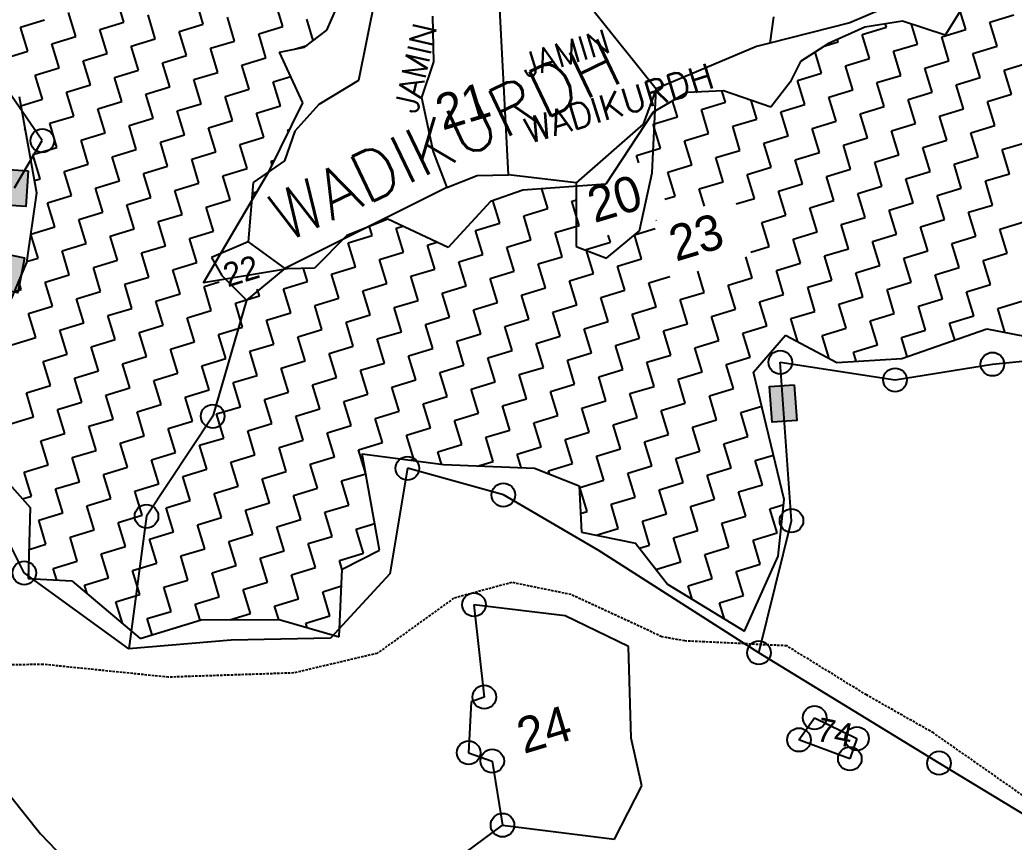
# Model space of a CAD drawing. Header units: metres. Extents: x 321628 to 324492, y 1843491 to 1846201.
# Drawn here: x 322134 to 322760, y 1844540 to 1845057 of the extents above; entities that cross this region are included whole.
import ezdxf

# ---------------------------------------------------------------- set-up
doc = ezdxf.new("R2010")
doc.units = ezdxf.units.M
doc.header["$LTSCALE"] = 0.3
doc.linetypes.add('DASHED', pattern=[0.75, 0.5, -0.25])
for name, color, linetype in [('LINE_FOOTPATH', 1, 'DASHED'), ('POLY_HATCH', 12, 'Continuous'), ('POLY_PARCEL', 6, 'Continuous'), ('TEXT_MAPOUT', 7, 'Continuous'), ('TEXT_PARCEL', 7, 'Continuous'), ('V_BOUND_LINE', 7, 'Continuous')]:
    doc.layers.add(name, color=color, linetype=linetype)
doc.styles.get("Standard").update_dxf_attribs({"font": 'simplex.shx'})
doc.styles.add('TEXT_MAP', font='', dxfattribs={"height": 2.5})
doc.styles.get('TEXT_MAP').set_extended_font_data('Kruti Dev 050')

msp = doc.modelspace()

# ---------------------------------------------------------------- hatches: boundary and pattern name
for points in [[(322122.12, 1844940.62), (322137.67, 1844939.59), (322139.15, 1844962.06), (322123.6, 1844963.09)], [(322117.32, 1844888.29), (322132.62, 1844885.35), (322136.89, 1844907.46), (322121.59, 1844910.41)], [(322607.61, 1844803.89), (322623.15, 1844804.99), (322621.57, 1844827.45), (322606.03, 1844826.36)]]:
    msp.add_hatch(color=256).paths.add_polyline_path(points)

# ---------------------------------------------------------------- linework, layer by layer
for points in [[(322139.15, 1844962.06), (322137.67, 1844939.59), (322122.12, 1844940.62), (322123.6, 1844963.09)], [(322136.89, 1844907.46), (322132.62, 1844885.35), (322117.32, 1844888.29), (322121.59, 1844910.41)], [(322621.57, 1844827.45), (322623.15, 1844804.99), (322607.61, 1844803.89), (322606.03, 1844826.36)]]:
    msp.add_lwpolyline(points, close=True)
for centre in [(322148.07, 1844981.13), (322612.76, 1844841.6), (322746.34, 1844840.4), (322685.04, 1844830.51), (322255.39, 1844807.65), (322377.96, 1844774.87), (322438.37, 1844758.08), (322213.65, 1844744.66), (322619.8, 1844741.88), (322136.69, 1844709), (322419.84, 1844689.02), (322599.29, 1844658.78), (322426.37, 1844630.91), (322634.33, 1844617.88), (322624.52, 1844603.93), (322661.05, 1844604.76), (322416.51, 1844595.86), (322431.36, 1844590.61), (322656.56, 1844592.04), (322712.7, 1844589.3), (322437.81, 1844550.26)]:
    msp.add_circle(centre, 7.42)
at = {"layer": 'LINE_FOOTPATH', "ltscale": 10}
for p, q in [((322443.73, 1844703), (322407.08, 1844693.08)), ((322480.98, 1844695.36), (322443.73, 1844703)), ((322538.13, 1844668.89), (322480.98, 1844695.36)), ((322407.08, 1844693.08), (322358.97, 1844658.4)), ((322552.57, 1844666.17), (322538.13, 1844668.89)), ((322616.83, 1844663.15), (322552.57, 1844666.17)), ((322358.97, 1844658.4), (322306.48, 1844646.05)), ((322667.04, 1844632.22), (322616.83, 1844663.15)), ((322148.55, 1844651.45), (322106.77, 1844650.63)), ((322227.37, 1844643.38), (322148.55, 1844651.45)), ((322306.48, 1844646.05), (322227.37, 1844643.38)), ((322709.21, 1844608.31), (322667.04, 1844632.22)), ((322767.05, 1844567.86), (322709.21, 1844608.31))]:
    msp.add_line(p, q, dxfattribs=at)
at = {"layer": 'POLY_HATCH', "linetype": 'Continuous'}
for p, q in [((322199.48, 1845055.76), (322194.89, 1845070.89)), ((322249.45, 1845054.38), (322244.87, 1845069.51)), ((322299.43, 1845053), (322294.85, 1845068.13)), ((322169.21, 1845046.59), (322164.63, 1845061.73)), ((322219.19, 1845045.21), (322214.61, 1845060.34)), ((322269.17, 1845043.83), (322264.58, 1845058.96)), ((322729.5, 1845051.11), (322726.03, 1845062.59)), ((322744.63, 1845055.7), (322759.77, 1845060.28)), ((322134.37, 1845052.56), (322149.5, 1845057.14)), ((322138.95, 1845037.43), (322134.37, 1845052.56)), ((322184.35, 1845051.18), (322199.48, 1845055.76)), ((322234.32, 1845049.8), (322249.45, 1845054.38)), ((322284.3, 1845048.41), (322299.43, 1845053)), ((322318.63, 1845044.15), (322314.56, 1845057.58)), ((322664.4, 1845047.91), (322679.53, 1845052.49)), ((322679.53, 1845052.49), (322678.89, 1845054.6)), ((322699.24, 1845041.95), (322695.47, 1845054.4)), ((322749.22, 1845040.57), (322744.63, 1845055.7)), ((322154.08, 1845042.01), (322169.21, 1845046.59)), ((322188.93, 1845036.05), (322184.35, 1845051.18)), ((322238.9, 1845034.67), (322234.32, 1845049.8)), ((322288.88, 1845033.28), (322284.3, 1845048.41)), ((322668.98, 1845032.78), (322664.4, 1845047.91)), ((322714.37, 1845046.53), (322729.5, 1845051.11)), ((322718.96, 1845031.4), (322714.37, 1845046.53)), ((322158.67, 1845026.88), (322154.08, 1845042.01)), ((322204.06, 1845040.63), (322219.19, 1845045.21)), ((322208.64, 1845025.5), (322204.06, 1845040.63)), ((322254.04, 1845039.25), (322269.17, 1845043.83)), ((322258.62, 1845024.12), (322254.04, 1845039.25)), ((322306.96, 1845038.76), (322314.65, 1845041.09)), ((322641.04, 1845040.84), (322649.26, 1845043.33)), ((322649.26, 1845043.33), (322648.83, 1845044.77)), ((322684.11, 1845037.36), (322699.24, 1845041.95)), ((322734.09, 1845035.98), (322749.22, 1845040.57)), ((322127.43, 1845033.94), (322138.95, 1845037.43)), ((322173.8, 1845031.46), (322188.93, 1845036.05)), ((322223.77, 1845030.08), (322238.9, 1845034.67)), ((322273.75, 1845028.7), (322288.88, 1845033.28)), ((322638.72, 1845023.61), (322634.72, 1845036.82)), ((322688.69, 1845022.23), (322684.11, 1845037.36)), ((322738.67, 1845020.85), (322734.09, 1845035.98)), ((322143.54, 1845022.3), (322158.67, 1845026.88)), ((322178.38, 1845016.33), (322173.8, 1845031.46)), ((322228.36, 1845014.95), (322223.77, 1845030.08)), ((322278.33, 1845013.57), (322273.75, 1845028.7)), ((322653.85, 1845028.2), (322668.98, 1845032.78)), ((322658.43, 1845013.07), (322653.85, 1845028.2)), ((322703.82, 1845026.82), (322718.96, 1845031.4)), ((322708.41, 1845011.68), (322703.82, 1845026.82)), ((322753.8, 1845025.43), (322768.93, 1845030.02)), ((322148.12, 1845007.17), (322143.54, 1845022.3)), ((322193.51, 1845020.92), (322208.64, 1845025.5)), ((322198.09, 1845005.78), (322193.51, 1845020.92)), ((322243.49, 1845019.53), (322258.62, 1845024.12)), ((322293.46, 1845018.15), (322304.51, 1845021.5)), ((322623.59, 1845019.03), (322638.72, 1845023.61)), ((322673.56, 1845017.65), (322688.69, 1845022.23)), ((322723.54, 1845016.27), (322738.67, 1845020.85)), ((322758.38, 1845010.3), (322753.8, 1845025.43)), ((322163.25, 1845011.75), (322178.38, 1845016.33)), ((322213.23, 1845010.37), (322228.36, 1845014.95)), ((322248.07, 1845004.4), (322243.49, 1845019.53)), ((322298.05, 1845003.02), (322293.46, 1845018.15)), ((322628.17, 1845003.9), (322623.59, 1845019.03)), ((322678.15, 1845002.52), (322673.56, 1845017.65)), ((322728.12, 1845001.14), (322723.54, 1845016.27)), ((322167.83, 1844996.62), (322163.25, 1845011.75)), ((322217.81, 1844995.24), (322213.23, 1845010.37)), ((322263.2, 1845008.99), (322278.33, 1845013.57)), ((322267.79, 1844993.86), (322263.2, 1845008.99)), ((322578.19, 1845005.28), (322576.02, 1845012.44)), ((322643.3, 1845008.48), (322658.43, 1845013.07)), ((322647.88, 1844993.35), (322643.3, 1845008.48)), ((322693.28, 1845007.1), (322708.41, 1845011.68)), ((322743.25, 1845005.72), (322758.38, 1845010.3)), ((322134.57, 1845003.06), (322148.12, 1845007.17)), ((322182.96, 1845001.2), (322198.09, 1845005.78)), ((322232.94, 1844999.82), (322248.07, 1845004.4)), ((322282.92, 1844998.44), (322298.05, 1845003.02)), ((322547.93, 1844996.11), (322544.89, 1845006.16)), ((322563.06, 1845000.7), (322578.19, 1845005.28)), ((322597.91, 1844994.73), (322594.35, 1845006.49)), ((322613.04, 1844999.32), (322628.17, 1845003.9)), ((322663.01, 1844997.93), (322678.15, 1845002.52)), ((322697.86, 1844991.97), (322693.28, 1845007.1)), ((322747.84, 1844990.59), (322743.25, 1845005.72)), ((322152.7, 1844992.03), (322167.83, 1844996.62)), ((322187.55, 1844986.07), (322182.96, 1845001.2)), ((322237.52, 1844984.69), (322232.94, 1844999.82)), ((322287.5, 1844983.31), (322282.92, 1844998.44)), ((322532.8, 1844991.53), (322547.93, 1844996.11)), ((322567.64, 1844985.57), (322563.06, 1845000.7)), ((322617.62, 1844984.19), (322613.04, 1844999.32)), ((322667.6, 1844982.8), (322663.01, 1844997.93)), ((322712.99, 1844996.55), (322728.12, 1845001.14)), ((322717.57, 1844981.42), (322712.99, 1844996.55)), ((322157.28, 1844976.9), (322152.7, 1844992.03)), ((322202.68, 1844990.65), (322217.81, 1844995.24)), ((322207.26, 1844975.52), (322202.68, 1844990.65)), ((322252.65, 1844989.27), (322267.79, 1844993.86)), ((322257.24, 1844974.14), (322252.65, 1844989.27)), ((322537.38, 1844976.4), (322532.8, 1844991.53)), ((322582.78, 1844990.15), (322597.91, 1844994.73)), ((322587.36, 1844975.02), (322582.78, 1844990.15)), ((322632.75, 1844988.77), (322647.88, 1844993.35)), ((322682.73, 1844987.39), (322697.86, 1844991.97)), ((322732.71, 1844986.01), (322747.84, 1844990.59)), ((322137.57, 1844987.45), (322137.14, 1844988.87)), ((322137.41, 1844987.4), (322137.57, 1844987.45)), ((322172.42, 1844981.49), (322187.55, 1844986.07)), ((322222.39, 1844980.11), (322237.52, 1844984.69)), ((322272.37, 1844978.72), (322287.5, 1844983.31)), ((322302.63, 1844987.89), (322303.75, 1844988.23)), ((322303, 1844986.69), (322302.63, 1844987.89)), ((322552.51, 1844980.98), (322567.64, 1844985.57)), ((322602.49, 1844979.6), (322617.62, 1844984.19)), ((322637.34, 1844973.64), (322632.75, 1844988.77)), ((322652.47, 1844978.22), (322667.6, 1844982.8)), ((322687.31, 1844972.26), (322682.73, 1844987.39)), ((322737.29, 1844970.87), (322732.71, 1844986.01)), ((322142.15, 1844972.32), (322157.28, 1844976.9)), ((322177, 1844966.36), (322172.42, 1844981.49)), ((322226.98, 1844964.97), (322222.39, 1844980.11)), ((322276.95, 1844963.59), (322272.37, 1844978.72)), ((322557.1, 1844965.85), (322552.51, 1844980.98)), ((322607.07, 1844964.47), (322602.49, 1844979.6)), ((322657.05, 1844963.09), (322652.47, 1844978.22)), ((322702.44, 1844976.84), (322717.57, 1844981.42)), ((322707.03, 1844961.71), (322702.44, 1844976.84)), ((322752.42, 1844975.46), (322767.55, 1844980.04)), ((322146.74, 1844957.19), (322142.15, 1844972.32)), ((322192.13, 1844970.94), (322207.26, 1844975.52)), ((322196.71, 1844955.81), (322192.13, 1844970.94)), ((322242.11, 1844969.56), (322257.24, 1844974.14)), ((322522.25, 1844971.82), (322537.38, 1844976.4)), ((322523.65, 1844967.19), (322522.25, 1844971.82)), ((322572.23, 1844970.44), (322587.36, 1844975.02)), ((322576.81, 1844955.3), (322572.23, 1844970.44)), ((322622.2, 1844969.05), (322637.34, 1844973.64)), ((322672.18, 1844967.67), (322687.31, 1844972.26)), ((322722.16, 1844966.29), (322737.29, 1844970.87)), ((322757, 1844960.33), (322752.42, 1844975.46)), ((322161.87, 1844961.77), (322177, 1844966.36)), ((322211.84, 1844960.39), (322226.98, 1844964.97)), ((322246.69, 1844954.43), (322242.11, 1844969.56)), ((322292.08, 1844968.18), (322294.2, 1844968.82)), ((322292.77, 1844965.91), (322292.08, 1844968.18)), ((322541.97, 1844961.27), (322557.1, 1844965.85)), ((322591.94, 1844959.89), (322607.07, 1844964.47)), ((322626.79, 1844953.92), (322622.2, 1844969.05)), ((322676.76, 1844952.54), (322672.18, 1844967.67)), ((322726.74, 1844951.16), (322722.16, 1844966.29)), ((322166.45, 1844946.64), (322161.87, 1844961.77)), ((322216.43, 1844945.26), (322211.84, 1844960.39)), ((322261.82, 1844959.01), (322276.95, 1844963.59)), ((322266.4, 1844943.88), (322261.82, 1844959.01)), ((322546.55, 1844946.14), (322541.97, 1844961.27)), ((322596.53, 1844944.76), (322591.94, 1844959.89)), ((322641.92, 1844958.51), (322657.05, 1844963.09)), ((322646.5, 1844943.38), (322641.92, 1844958.51)), ((322691.89, 1844957.12), (322707.03, 1844961.71)), ((322741.87, 1844955.74), (322757, 1844960.33)), ((322143.08, 1844956.08), (322146.74, 1844957.19)), ((322181.58, 1844951.22), (322196.71, 1844955.81)), ((322231.56, 1844949.84), (322246.69, 1844954.43)), ((322561.68, 1844950.72), (322576.81, 1844955.3)), ((322611.66, 1844949.34), (322626.79, 1844953.92)), ((322661.63, 1844947.96), (322676.76, 1844952.54)), ((322696.48, 1844941.99), (322691.89, 1844957.12)), ((322746.45, 1844940.61), (322741.87, 1844955.74)), ((322151.32, 1844942.06), (322166.45, 1844946.64)), ((322186.17, 1844936.09), (322181.58, 1844951.22)), ((322201.3, 1844940.68), (322216.43, 1844945.26)), ((322236.14, 1844934.71), (322231.56, 1844949.84)), ((322281.54, 1844948.46), (322283.14, 1844948.95)), ((322281.98, 1844946.98), (322281.54, 1844948.46)), ((322466.31, 1844938.35), (322462.52, 1844950.86)), ((322540.13, 1844944.19), (322546.55, 1844946.14)), ((322564.96, 1844939.88), (322561.68, 1844950.72)), ((322616.24, 1844934.21), (322611.66, 1844949.34)), ((322666.22, 1844932.83), (322661.63, 1844947.96)), ((322711.61, 1844946.58), (322726.74, 1844951.16)), ((322716.19, 1844931.45), (322711.61, 1844946.58)), ((322155.9, 1844926.93), (322151.32, 1844942.06)), ((322205.88, 1844925.55), (322201.3, 1844940.68)), ((322251.27, 1844939.3), (322266.4, 1844943.88)), ((322255.86, 1844924.16), (322251.27, 1844939.3)), ((322436.05, 1844929.19), (322431.76, 1844943.36)), ((322481.44, 1844942.94), (322484.6, 1844943.89)), ((322486.02, 1844927.81), (322481.44, 1844942.94)), ((322584.99, 1844941.26), (322596.53, 1844944.76)), ((322631.37, 1844938.79), (322646.5, 1844943.38)), ((322681.35, 1844937.41), (322696.48, 1844941.99)), ((322731.32, 1844936.03), (322746.45, 1844940.61)), ((322171.03, 1844931.51), (322186.17, 1844936.09)), ((322221.01, 1844930.13), (322236.14, 1844934.71)), ((322451.18, 1844933.77), (322466.31, 1844938.35)), ((322455.76, 1844918.64), (322451.18, 1844933.77)), ((322601.11, 1844929.63), (322616.24, 1844934.21)), ((322635.95, 1844923.66), (322631.37, 1844938.79)), ((322651.08, 1844928.24), (322666.22, 1844932.83)), ((322685.93, 1844922.28), (322681.35, 1844937.41)), ((322735.91, 1844920.9), (322731.32, 1844936.03)), ((322140.77, 1844922.34), (322155.9, 1844926.93)), ((322175.62, 1844916.38), (322171.03, 1844931.51)), ((322225.59, 1844915), (322221.01, 1844930.13)), ((322270.99, 1844928.75), (322271.31, 1844928.85)), ((322271.08, 1844928.45), (322270.99, 1844928.75)), ((322355.81, 1844921.4), (322354.07, 1844927.15)), ((322370.94, 1844925.98), (322375.19, 1844927.27)), ((322420.92, 1844924.6), (322436.05, 1844929.19)), ((322470.89, 1844923.22), (322486.02, 1844927.81)), ((322534.7, 1844930.71), (322534.68, 1844930.79)), ((322605.69, 1844914.49), (322601.11, 1844929.63)), ((322655.67, 1844913.11), (322651.08, 1844928.24)), ((322701.06, 1844926.86), (322716.19, 1844931.45)), ((322705.64, 1844911.73), (322701.06, 1844926.86)), ((322751.04, 1844925.48), (322766.17, 1844930.06)), ((322145.36, 1844907.21), (322140.77, 1844922.34)), ((322190.75, 1844920.96), (322205.88, 1844925.55)), ((322195.33, 1844905.83), (322190.75, 1844920.96)), ((322240.73, 1844919.58), (322255.86, 1844924.16)), ((322340.68, 1844916.82), (322355.81, 1844921.4)), ((322375.52, 1844910.85), (322370.94, 1844925.98)), ((322425.5, 1844909.47), (322420.92, 1844924.6)), ((322475.48, 1844908.09), (322470.89, 1844923.22)), ((322505.74, 1844917.26), (322504.42, 1844921.62)), ((322520.87, 1844921.84), (322534.04, 1844925.83)), ((322525.45, 1844906.71), (322520.87, 1844921.84)), ((322620.82, 1844919.08), (322635.95, 1844923.66)), ((322670.8, 1844917.7), (322685.93, 1844922.28)), ((322720.78, 1844916.31), (322735.91, 1844920.9)), ((322755.62, 1844910.35), (322751.04, 1844925.48)), ((322160.49, 1844911.8), (322175.62, 1844916.38)), ((322210.46, 1844910.41), (322225.59, 1844915)), ((322245.31, 1844904.45), (322240.73, 1844919.58)), ((322345.26, 1844901.69), (322340.68, 1844916.82)), ((322390.65, 1844915.44), (322396.57, 1844917.23)), ((322395.24, 1844900.31), (322390.65, 1844915.44)), ((322440.63, 1844914.06), (322455.76, 1844918.64)), ((322445.21, 1844898.92), (322440.63, 1844914.06)), ((322490.61, 1844912.67), (322505.74, 1844917.26)), ((322594.15, 1844911), (322605.69, 1844914.49)), ((322625.41, 1844903.95), (322620.82, 1844919.08)), ((322675.38, 1844902.57), (322670.8, 1844917.7)), ((322725.36, 1844901.18), (322720.78, 1844916.31)), ((322165.07, 1844896.67), (322160.49, 1844911.8)), ((322215.05, 1844895.28), (322210.46, 1844910.41)), ((322360.39, 1844906.27), (322375.52, 1844910.85)), ((322410.37, 1844904.89), (322425.5, 1844909.47)), ((322460.35, 1844903.51), (322475.48, 1844908.09)), ((322495.19, 1844897.54), (322490.61, 1844912.67)), ((322595.14, 1844894.78), (322591.12, 1844908.06)), ((322640.54, 1844908.53), (322655.67, 1844913.11)), ((322645.12, 1844893.4), (322640.54, 1844908.53)), ((322690.51, 1844907.15), (322705.64, 1844911.73)), ((322740.49, 1844905.77), (322755.62, 1844910.35)), ((322138.12, 1844905.02), (322145.36, 1844907.21)), ((322180.2, 1844901.25), (322195.33, 1844905.83)), ((322230.18, 1844899.87), (322245.31, 1844904.45)), ((322330.13, 1844897.1), (322345.26, 1844901.69)), ((322364.98, 1844891.14), (322360.39, 1844906.27)), ((322414.95, 1844889.76), (322410.37, 1844904.89)), ((322464.93, 1844888.38), (322460.35, 1844903.51)), ((322510.32, 1844902.13), (322525.45, 1844906.71)), ((322514.91, 1844887), (322510.32, 1844902.13)), ((322610.27, 1844899.36), (322625.41, 1844903.95)), ((322660.25, 1844897.98), (322675.38, 1844902.57)), ((322695.1, 1844892.02), (322690.51, 1844907.15)), ((322745.07, 1844890.64), (322740.49, 1844905.77)), ((322149.94, 1844892.08), (322165.07, 1844896.67)), ((322184.78, 1844886.12), (322180.2, 1844901.25)), ((322199.92, 1844890.7), (322215.05, 1844895.28)), ((322234.76, 1844884.74), (322230.18, 1844899.87)), ((322315, 1844892.52), (322312.53, 1844900.67)), ((322334.71, 1844881.97), (322330.13, 1844897.1)), ((322380.11, 1844895.72), (322395.24, 1844900.31)), ((322384.69, 1844880.59), (322380.11, 1844895.72)), ((322430.08, 1844894.34), (322445.21, 1844898.92)), ((322480.06, 1844892.96), (322495.19, 1844897.54)), ((322530.04, 1844891.58), (322543.21, 1844895.57)), ((322564.88, 1844885.61), (322560.86, 1844898.89)), ((322614.86, 1844884.23), (322610.27, 1844899.36)), ((322664.83, 1844882.85), (322660.25, 1844897.98)), ((322710.23, 1844896.6), (322725.36, 1844901.18)), ((322714.81, 1844881.47), (322710.23, 1844896.6)), ((322134.81, 1844887.5), (322133.15, 1844892.96)), ((322154.52, 1844876.95), (322149.94, 1844892.08)), ((322204.5, 1844875.57), (322199.92, 1844890.7)), ((322249.89, 1844889.32), (322259.32, 1844892.17)), ((322254.47, 1844874.19), (322249.89, 1844889.32)), ((322299.87, 1844887.94), (322315, 1844892.52)), ((322349.84, 1844886.56), (322364.98, 1844891.14)), ((322399.82, 1844885.17), (322414.95, 1844889.76)), ((322434.67, 1844879.21), (322430.08, 1844894.34)), ((322484.64, 1844877.83), (322480.06, 1844892.96)), ((322534.62, 1844876.45), (322530.04, 1844891.58)), ((322580.01, 1844890.2), (322595.14, 1844894.78)), ((322584.6, 1844875.07), (322580.01, 1844890.2)), ((322629.99, 1844888.82), (322645.12, 1844893.4)), ((322679.97, 1844887.43), (322695.1, 1844892.02)), ((322729.94, 1844886.05), (322745.07, 1844890.64)), ((322130.25, 1844886.12), (322134.81, 1844887.5)), ((322169.65, 1844881.53), (322184.78, 1844886.12)), ((322219.63, 1844880.15), (322234.76, 1844884.74)), ((322269.61, 1844878.77), (322284.74, 1844883.35)), ((322284.74, 1844883.35), (322283.44, 1844887.64)), ((322304.45, 1844872.81), (322299.87, 1844887.94)), ((322354.43, 1844871.43), (322349.84, 1844886.56)), ((322404.4, 1844870.04), (322399.82, 1844885.17)), ((322449.8, 1844883.79), (322464.93, 1844888.38)), ((322454.38, 1844868.66), (322449.8, 1844883.79)), ((322499.77, 1844882.41), (322514.91, 1844887)), ((322549.75, 1844881.03), (322564.88, 1844885.61)), ((322599.73, 1844879.65), (322614.86, 1844884.23)), ((322634.57, 1844873.68), (322629.99, 1844888.82)), ((322649.7, 1844878.27), (322664.83, 1844882.85)), ((322684.55, 1844872.3), (322679.97, 1844887.43)), ((322734.53, 1844870.92), (322729.94, 1844886.05)), ((322139.39, 1844872.37), (322154.52, 1844876.95)), ((322174.24, 1844866.4), (322169.65, 1844881.53)), ((322224.21, 1844865.02), (322219.63, 1844880.15)), ((322274.19, 1844863.64), (322269.61, 1844878.77)), ((322319.58, 1844877.39), (322334.71, 1844881.97)), ((322324.17, 1844862.26), (322319.58, 1844877.39)), ((322369.56, 1844876.01), (322384.69, 1844880.59)), ((322419.54, 1844874.63), (322434.67, 1844879.21)), ((322469.51, 1844873.25), (322484.64, 1844877.83)), ((322504.36, 1844867.28), (322499.77, 1844882.41)), ((322519.49, 1844871.86), (322534.62, 1844876.45)), ((322554.33, 1844865.9), (322549.75, 1844881.03)), ((322604.31, 1844864.52), (322599.73, 1844879.65)), ((322654.29, 1844863.14), (322649.7, 1844878.27)), ((322699.68, 1844876.89), (322714.81, 1844881.47)), ((322704.26, 1844861.76), (322699.68, 1844876.89)), ((322749.66, 1844875.5), (322764.79, 1844880.09)), ((322143.97, 1844857.24), (322139.39, 1844872.37)), ((322189.37, 1844870.99), (322204.5, 1844875.57)), ((322193.95, 1844855.86), (322189.37, 1844870.99)), ((322239.34, 1844869.6), (322254.47, 1844874.19)), ((322289.32, 1844868.22), (322304.45, 1844872.81)), ((322339.3, 1844866.84), (322354.43, 1844871.43)), ((322374.14, 1844860.88), (322369.56, 1844876.01)), ((322424.12, 1844859.5), (322419.54, 1844874.63)), ((322474.1, 1844858.11), (322469.51, 1844873.25)), ((322524.07, 1844856.73), (322519.49, 1844871.86)), ((322569.46, 1844870.48), (322584.6, 1844875.07)), ((322574.05, 1844855.35), (322569.46, 1844870.48)), ((322619.44, 1844869.1), (322634.57, 1844873.68)), ((322669.42, 1844867.72), (322684.55, 1844872.3)), ((322719.39, 1844866.34), (322734.53, 1844870.92)), ((322754.2, 1844860.5), (322749.66, 1844875.5)), ((322159.11, 1844861.82), (322174.24, 1844866.4)), ((322209.08, 1844860.44), (322224.21, 1844865.02)), ((322243.93, 1844854.47), (322239.34, 1844869.6)), ((322293.9, 1844853.09), (322289.32, 1844868.22)), ((322343.88, 1844851.71), (322339.3, 1844866.84)), ((322389.27, 1844865.46), (322404.4, 1844870.04)), ((322393.86, 1844850.33), (322389.27, 1844865.46)), ((322439.25, 1844864.08), (322454.38, 1844868.66)), ((322443.83, 1844848.95), (322439.25, 1844864.08)), ((322489.23, 1844862.7), (322504.36, 1844867.28)), ((322539.2, 1844861.32), (322554.33, 1844865.9)), ((322589.18, 1844859.93), (322604.31, 1844864.52)), ((322623.86, 1844854.52), (322619.44, 1844869.1)), ((322674, 1844852.59), (322669.42, 1844867.72)), ((322722.62, 1844855.68), (322719.39, 1844866.34)), ((322163.69, 1844846.69), (322159.11, 1844861.82)), ((322213.66, 1844845.31), (322209.08, 1844860.44)), ((322259.06, 1844859.06), (322274.19, 1844863.64)), ((322263.64, 1844843.93), (322259.06, 1844859.06)), ((322309.03, 1844857.68), (322324.17, 1844862.26)), ((322313.62, 1844842.54), (322309.03, 1844857.68)), ((322359.01, 1844856.29), (322374.14, 1844860.88)), ((322408.99, 1844854.91), (322424.12, 1844859.5)), ((322458.96, 1844853.53), (322474.1, 1844858.11)), ((322493.81, 1844847.57), (322489.23, 1844862.7)), ((322543.79, 1844846.19), (322539.2, 1844861.32)), ((322593.76, 1844844.8), (322589.18, 1844859.93)), ((322639.16, 1844858.55), (322654.29, 1844863.14)), ((322643.57, 1844843.98), (322639.16, 1844858.55)), ((322689.13, 1844857.17), (322704.26, 1844861.76)), ((322128.84, 1844852.65), (322143.97, 1844857.24)), ((322178.82, 1844851.27), (322193.95, 1844855.86)), ((322228.8, 1844849.89), (322243.93, 1844854.47)), ((322278.77, 1844848.51), (322293.9, 1844853.09)), ((322328.75, 1844847.13), (322343.88, 1844851.71)), ((322363.59, 1844841.16), (322359.01, 1844856.29)), ((322413.57, 1844839.78), (322408.99, 1844854.91)), ((322463.55, 1844838.4), (322458.96, 1844853.53)), ((322508.94, 1844852.15), (322524.07, 1844856.73)), ((322513.52, 1844837.02), (322508.94, 1844852.15)), ((322558.92, 1844850.77), (322574.05, 1844855.35)), ((322658.87, 1844848.01), (322674, 1844852.59)), ((322692.74, 1844845.26), (322689.13, 1844857.17)), ((322148.56, 1844842.11), (322163.69, 1844846.69)), ((322183.4, 1844836.14), (322178.82, 1844851.27)), ((322198.53, 1844840.72), (322213.66, 1844845.31)), ((322233.38, 1844834.76), (322228.8, 1844849.89)), ((322283.36, 1844833.38), (322278.77, 1844848.51)), ((322333.33, 1844832), (322328.75, 1844847.13)), ((322378.73, 1844845.75), (322393.86, 1844850.33)), ((322383.31, 1844830.62), (322378.73, 1844845.75)), ((322428.7, 1844844.36), (322443.83, 1844848.95)), ((322478.68, 1844842.98), (322493.81, 1844847.57)), ((322528.65, 1844841.6), (322543.79, 1844846.19)), ((322563.5, 1844835.64), (322558.92, 1844850.77)), ((322660.61, 1844842.25), (322658.87, 1844848.01)), ((322153.14, 1844826.97), (322148.56, 1844842.11)), ((322203.12, 1844825.59), (322198.53, 1844840.72)), ((322248.51, 1844839.34), (322263.64, 1844843.93)), ((322253.09, 1844824.21), (322248.51, 1844839.34)), ((322298.49, 1844837.96), (322313.62, 1844842.54)), ((322348.46, 1844836.58), (322363.59, 1844841.16)), ((322398.44, 1844835.2), (322413.57, 1844839.78)), ((322433.29, 1844829.23), (322428.7, 1844844.36)), ((322483.26, 1844827.85), (322478.68, 1844842.98)), ((322533.24, 1844826.47), (322528.65, 1844841.6)), ((322578.63, 1844840.22), (322593.76, 1844844.8)), ((322583.21, 1844825.09), (322578.63, 1844840.22)), ((322168.27, 1844831.56), (322183.4, 1844836.14)), ((322218.25, 1844830.18), (322233.38, 1844834.76)), ((322268.22, 1844828.79), (322283.36, 1844833.38)), ((322303.07, 1844822.83), (322298.49, 1844837.96)), ((322353.05, 1844821.45), (322348.46, 1844836.58)), ((322403.02, 1844820.07), (322398.44, 1844835.2)), ((322448.42, 1844833.82), (322463.55, 1844838.4)), ((322453, 1844818.69), (322448.42, 1844833.82)), ((322498.39, 1844832.44), (322513.52, 1844837.02)), ((322548.37, 1844831.05), (322563.5, 1844835.64)), ((322138.01, 1844822.39), (322153.14, 1844826.97)), ((322172.85, 1844816.43), (322168.27, 1844831.56)), ((322222.83, 1844815.05), (322218.25, 1844830.18)), ((322272.81, 1844813.66), (322268.22, 1844828.79)), ((322318.2, 1844827.41), (322333.33, 1844832)), ((322322.78, 1844812.28), (322318.2, 1844827.41)), ((322368.18, 1844826.03), (322383.31, 1844830.62)), ((322418.15, 1844824.65), (322433.29, 1844829.23)), ((322468.13, 1844823.27), (322483.26, 1844827.85)), ((322502.98, 1844817.3), (322498.39, 1844832.44)), ((322518.11, 1844821.89), (322533.24, 1844826.47)), ((322552.95, 1844815.92), (322548.37, 1844831.05)), ((322142.59, 1844807.26), (322138.01, 1844822.39)), ((322187.99, 1844821.01), (322203.12, 1844825.59)), ((322192.57, 1844805.88), (322187.99, 1844821.01)), ((322237.96, 1844819.63), (322253.09, 1844824.21)), ((322287.94, 1844818.25), (322303.07, 1844822.83)), ((322337.92, 1844816.87), (322353.05, 1844821.45)), ((322372.76, 1844810.9), (322368.18, 1844826.03)), ((322387.89, 1844815.48), (322403.02, 1844820.07)), ((322422.74, 1844809.52), (322418.15, 1844824.65)), ((322472.71, 1844808.14), (322468.13, 1844823.27)), ((322522.69, 1844806.76), (322518.11, 1844821.89)), ((322568.08, 1844820.51), (322583.21, 1844825.09)), ((322572.67, 1844805.38), (322568.08, 1844820.51)), ((322157.72, 1844811.84), (322172.85, 1844816.43)), ((322207.7, 1844810.46), (322222.83, 1844815.05)), ((322242.55, 1844804.5), (322237.96, 1844819.63)), ((322292.52, 1844803.12), (322287.94, 1844818.25)), ((322342.5, 1844801.73), (322337.92, 1844816.87)), ((322392.48, 1844800.35), (322387.89, 1844815.48)), ((322437.87, 1844814.1), (322453, 1844818.69)), ((322442.45, 1844798.97), (322437.87, 1844814.1)), ((322487.84, 1844812.72), (322502.98, 1844817.3)), ((322537.82, 1844811.34), (322552.95, 1844815.92)), ((322587.8, 1844809.96), (322601.09, 1844813.98)), ((322162.31, 1844796.71), (322157.72, 1844811.84)), ((322212.28, 1844795.33), (322207.7, 1844810.46)), ((322257.68, 1844809.08), (322272.81, 1844813.66)), ((322262.26, 1844793.95), (322257.68, 1844809.08)), ((322307.65, 1844807.7), (322322.78, 1844812.28)), ((322312.24, 1844792.57), (322307.65, 1844807.7)), ((322357.63, 1844806.32), (322372.76, 1844810.9)), ((322407.61, 1844804.94), (322422.74, 1844809.52)), ((322457.58, 1844803.55), (322472.71, 1844808.14)), ((322492.43, 1844797.59), (322487.84, 1844812.72)), ((322542.4, 1844796.21), (322537.82, 1844811.34)), ((322592.38, 1844794.83), (322587.8, 1844809.96)), ((322127.46, 1844802.68), (322142.59, 1844807.26)), ((322177.44, 1844801.3), (322192.57, 1844805.88)), ((322182.02, 1844786.16), (322177.44, 1844801.3)), ((322227.41, 1844799.91), (322242.55, 1844804.5)), ((322277.39, 1844798.53), (322292.52, 1844803.12)), ((322327.37, 1844797.15), (322342.5, 1844801.73)), ((322362.21, 1844791.19), (322357.63, 1844806.32)), ((322412.19, 1844789.81), (322407.61, 1844804.94)), ((322462.17, 1844788.42), (322457.58, 1844803.55)), ((322507.56, 1844802.17), (322522.69, 1844806.76)), ((322512.14, 1844787.04), (322507.56, 1844802.17)), ((322557.54, 1844800.79), (322572.67, 1844805.38)), ((322147.18, 1844792.13), (322162.31, 1844796.71)), ((322197.15, 1844790.75), (322212.28, 1844795.33)), ((322232, 1844784.78), (322227.41, 1844799.91)), ((322281.97, 1844783.4), (322277.39, 1844798.53)), ((322331.95, 1844782.02), (322327.37, 1844797.15)), ((322377.34, 1844795.77), (322392.48, 1844800.35)), ((322381.93, 1844780.64), (322377.34, 1844795.77)), ((322427.32, 1844794.39), (322442.45, 1844798.97)), ((322477.3, 1844793.01), (322492.43, 1844797.59)), ((322527.27, 1844791.63), (322542.4, 1844796.21)), ((322562.12, 1844785.66), (322557.54, 1844800.79)), ((322151.76, 1844777), (322147.18, 1844792.13)), ((322201.74, 1844775.62), (322197.15, 1844790.75)), ((322247.13, 1844789.37), (322262.26, 1844793.95)), ((322251.71, 1844774.24), (322247.13, 1844789.37)), ((322297.11, 1844787.98), (322312.24, 1844792.57)), ((322347.08, 1844786.6), (322362.21, 1844791.19)), ((322397.06, 1844785.22), (322412.19, 1844789.81)), ((322431.9, 1844779.26), (322427.32, 1844794.39)), ((322481.88, 1844777.88), (322477.3, 1844793.01)), ((322531.86, 1844776.49), (322527.27, 1844791.63)), ((322577.25, 1844790.24), (322592.38, 1844794.83)), ((322581.83, 1844775.11), (322577.25, 1844790.24)), ((322166.89, 1844781.58), (322182.02, 1844786.16)), ((322216.87, 1844780.2), (322232, 1844784.78)), ((322266.84, 1844778.82), (322281.97, 1844783.4)), ((322301.69, 1844772.85), (322297.11, 1844787.98)), ((322351.67, 1844771.47), (322347.08, 1844786.6)), ((322399.39, 1844777.52), (322397.06, 1844785.22)), ((322447.03, 1844783.84), (322462.17, 1844788.42)), ((322449.6, 1844775.38), (322447.03, 1844783.84)), ((322497.01, 1844782.46), (322512.14, 1844787.04)), ((322501.59, 1844767.33), (322497.01, 1844782.46)), ((322546.99, 1844781.08), (322562.12, 1844785.66)), ((322596.96, 1844779.7), (322608.53, 1844783.2)), ((322136.63, 1844772.41), (322151.76, 1844777)), ((322171.47, 1844766.45), (322166.89, 1844781.58)), ((322221.45, 1844765.07), (322216.87, 1844780.2)), ((322271.43, 1844763.69), (322266.84, 1844778.82)), ((322316.82, 1844777.44), (322331.95, 1844782.02)), ((322321.4, 1844762.31), (322316.82, 1844777.44)), ((322379.93, 1844780.03), (322381.93, 1844780.64)), ((322422.69, 1844776.46), (322431.9, 1844779.26)), ((322466.75, 1844773.29), (322481.88, 1844777.88)), ((322516.73, 1844771.91), (322531.86, 1844776.49)), ((322551.57, 1844765.95), (322546.99, 1844781.08)), ((322601.55, 1844764.57), (322596.96, 1844779.7)), ((322141.21, 1844757.28), (322136.63, 1844772.41)), ((322186.6, 1844771.03), (322201.74, 1844775.62)), ((322191.19, 1844755.9), (322186.6, 1844771.03)), ((322236.58, 1844769.65), (322251.71, 1844774.24)), ((322286.56, 1844768.27), (322301.69, 1844772.85)), ((322336.53, 1844766.89), (322351.67, 1844771.47)), ((322467.35, 1844771.31), (322466.75, 1844773.29)), ((322521.31, 1844756.78), (322516.73, 1844771.91)), ((322566.7, 1844770.53), (322581.83, 1844775.11)), ((322571.29, 1844755.4), (322566.7, 1844770.53)), ((322156.34, 1844761.87), (322171.47, 1844766.45)), ((322206.32, 1844760.49), (322221.45, 1844765.07)), ((322241.16, 1844754.52), (322236.58, 1844769.65)), ((322256.3, 1844759.1), (322271.43, 1844763.69)), ((322291.14, 1844753.14), (322286.56, 1844768.27)), ((322341.12, 1844751.76), (322336.53, 1844766.89)), ((322486.46, 1844762.74), (322501.59, 1844767.33)), ((322536.44, 1844761.36), (322551.57, 1844765.95)), ((322586.42, 1844759.98), (322601.55, 1844764.57)), ((322160.93, 1844746.74), (322156.34, 1844761.87)), ((322210.9, 1844745.35), (322206.32, 1844760.49)), ((322260.88, 1844743.97), (322256.3, 1844759.1)), ((322306.27, 1844757.72), (322321.4, 1844762.31)), ((322310.85, 1844742.59), (322306.27, 1844757.72)), ((322491.05, 1844747.61), (322486.46, 1844762.74)), ((322541.02, 1844746.23), (322536.44, 1844761.36)), ((322591, 1844744.85), (322586.42, 1844759.98)), ((322135.63, 1844755.59), (322141.21, 1844757.28)), ((322176.06, 1844751.32), (322191.19, 1844755.9)), ((322180.64, 1844736.19), (322176.06, 1844751.32)), ((322226.03, 1844749.94), (322241.16, 1844754.52)), ((322276.01, 1844748.56), (322291.14, 1844753.14)), ((322325.99, 1844747.17), (322341.12, 1844751.76)), ((322506.18, 1844752.2), (322521.31, 1844756.78)), ((322510.76, 1844737.07), (322506.18, 1844752.2)), ((322556.15, 1844750.82), (322571.29, 1844755.4)), ((322606.13, 1844749.43), (322614.94, 1844752.1)), ((322145.79, 1844742.15), (322160.93, 1844746.74)), ((322195.77, 1844740.77), (322210.9, 1844745.35)), ((322230.62, 1844734.81), (322226.03, 1844749.94)), ((322280.59, 1844733.43), (322276.01, 1844748.56)), ((322330.57, 1844732.04), (322325.99, 1844747.17)), ((322486.91, 1844746.36), (322491.05, 1844747.61)), ((322525.89, 1844741.65), (322541.02, 1844746.23)), ((322560.74, 1844735.68), (322556.15, 1844750.82)), ((322610.71, 1844734.3), (322606.13, 1844749.43)), ((322150.38, 1844727.02), (322145.79, 1844742.15)), ((322200.35, 1844725.64), (322195.77, 1844740.77)), ((322245.75, 1844739.39), (322260.88, 1844743.97)), ((322250.33, 1844724.26), (322245.75, 1844739.39)), ((322295.72, 1844738.01), (322310.85, 1844742.59)), ((322345.7, 1844736.63), (322357.36, 1844740.16)), ((322530.48, 1844726.52), (322525.89, 1844741.65)), ((322575.87, 1844740.27), (322591, 1844744.85)), ((322580.45, 1844725.14), (322575.87, 1844740.27)), ((322165.51, 1844731.6), (322180.64, 1844736.19)), ((322215.49, 1844730.22), (322230.62, 1844734.81)), ((322265.46, 1844728.84), (322280.59, 1844733.43)), ((322300.31, 1844722.88), (322295.72, 1844738.01)), ((322350.28, 1844721.5), (322345.7, 1844736.63)), ((322496.84, 1844732.85), (322510.76, 1844737.07)), ((322545.61, 1844731.1), (322560.74, 1844735.68)), ((322595.58, 1844729.72), (322610.71, 1844734.3)), ((322139.72, 1844723.79), (322150.38, 1844727.02)), ((322170.09, 1844716.47), (322165.51, 1844731.6)), ((322220.07, 1844715.09), (322215.49, 1844730.22)), ((322270.04, 1844713.71), (322265.46, 1844728.84)), ((322315.44, 1844727.46), (322330.57, 1844732.04)), ((322320.02, 1844712.33), (322315.44, 1844727.46)), ((322524.12, 1844724.59), (322530.48, 1844726.52)), ((322550.19, 1844715.97), (322545.61, 1844731.1)), ((322600.17, 1844714.59), (322595.58, 1844729.72)), ((322185.22, 1844721.06), (322200.35, 1844725.64)), ((322189.81, 1844705.93), (322185.22, 1844721.06)), ((322235.2, 1844719.68), (322250.33, 1844724.26)), ((322285.18, 1844718.29), (322300.31, 1844722.88)), ((322335.15, 1844716.91), (322350.28, 1844721.5)), ((322565.32, 1844720.55), (322580.45, 1844725.14)), ((322569.9, 1844705.42), (322565.32, 1844720.55)), ((322154.96, 1844711.89), (322170.09, 1844716.47)), ((322204.94, 1844710.51), (322220.07, 1844715.09)), ((322239.78, 1844704.54), (322235.2, 1844719.68)), ((322254.91, 1844709.13), (322270.04, 1844713.71)), ((322289.76, 1844703.16), (322285.18, 1844718.29)), ((322336.94, 1844711), (322335.15, 1844716.91)), ((322535.06, 1844711.39), (322550.19, 1844715.97)), ((322585.03, 1844710.01), (322600.17, 1844714.59)), ((322139.25, 1844707.13), (322139.83, 1844707.31)), ((322139.83, 1844707.31), (322139.31, 1844709.03)), ((322157.18, 1844704.56), (322154.96, 1844711.89)), ((322209.52, 1844695.38), (322204.94, 1844710.51)), ((322259.5, 1844694), (322254.91, 1844709.13)), ((322304.89, 1844707.75), (322320.02, 1844712.33)), ((322309.47, 1844692.61), (322304.89, 1844707.75)), ((322535.48, 1844710), (322535.06, 1844711.39)), ((322589.62, 1844694.87), (322585.03, 1844710.01)), ((322174.68, 1844701.34), (322189.81, 1844705.93)), ((322176.29, 1844696), (322174.68, 1844701.34)), ((322224.65, 1844699.96), (322239.78, 1844704.54)), ((322274.63, 1844698.58), (322289.76, 1844703.16)), ((322554.77, 1844700.84), (322569.9, 1844705.42)), ((322194.39, 1844690.79), (322209.52, 1844695.38)), ((322229.23, 1844684.83), (322224.65, 1844699.96)), ((322279.21, 1844683.45), (322274.63, 1844698.58)), ((322324.6, 1844697.2), (322336.48, 1844700.79)), ((322329.19, 1844682.07), (322324.6, 1844697.2)), ((322557.33, 1844692.41), (322554.77, 1844700.84)), ((322574.49, 1844690.29), (322589.62, 1844694.87)), ((322198.47, 1844677.33), (322194.39, 1844690.79)), ((322244.37, 1844689.41), (322259.5, 1844694)), ((322247.44, 1844679.26), (322244.37, 1844689.41)), ((322294.34, 1844688.03), (322309.47, 1844692.61)), ((322577.61, 1844679.98), (322574.49, 1844690.29)), ((322214.1, 1844680.25), (322229.23, 1844684.83)), ((322266.2, 1844679.51), (322279.21, 1844683.45)), ((322296.9, 1844679.6), (322294.34, 1844688.03)), ((322217.18, 1844670.09), (322214.1, 1844680.25)), ((322314.06, 1844677.48), (322329.19, 1844682.07)), ((322314.93, 1844674.59), (322314.06, 1844677.48))]:
    msp.add_line(p, q, dxfattribs=at)
at = {"layer": 'POLY_HATCH'}
for p, q in [((322327.21, 1845050.74), (322337.16, 1845073.29)), ((322729.64, 1845068.38), (322716.6, 1845047.49)), ((322665.93, 1845052.58), (322643.15, 1845042.18)), ((322689.72, 1845056.28), (322665.93, 1845052.58)), ((322716.6, 1845047.49), (322689.72, 1845056.28)), ((322313.23, 1845039.99), (322327.21, 1845050.74)), ((322297.5, 1845036.9), (322313.23, 1845039.99)), ((322643.15, 1845042.18), (322625.44, 1845030.91)), ((322312.01, 1845005), (322297.5, 1845036.9)), ((322625.44, 1845030.91), (322619.01, 1845017.93)), ((322619.01, 1845017.93), (322606.84, 1845002.15)), ((322133.5, 1845008.95), (322144.49, 1844948.29)), ((322553.88, 1845011.41), (322532.72, 1844999.05)), ((322577.08, 1845012.49), (322553.88, 1845011.41)), ((322606.84, 1845002.15), (322577.08, 1845012.49)), ((322291.02, 1844962.36), (322312.01, 1845005)), ((322532.72, 1844999.05), (322502.87, 1844953.72)), ((322249.47, 1844891.71), (322291.02, 1844962.36)), ((322502.87, 1844953.72), (322450.72, 1844950.02)), ((322144.49, 1844948.29), (322138.05, 1844904.51)), ((322450.72, 1844950.02), (322430.34, 1844942.86)), ((322430.34, 1844942.86), (322403.53, 1844913.95)), ((322365.67, 1844931.74), (322339.73, 1844921.47)), ((322403.53, 1844913.95), (322365.67, 1844931.74)), ((322339.73, 1844921.47), (322319.36, 1844900.78)), ((322138.05, 1844904.51), (322116.5, 1844853.69)), ((322302.49, 1844900.51), (322249.47, 1844891.71)), ((322319.36, 1844900.78), (322302.49, 1844900.51)), ((322595.91, 1844835.45), (322615.94, 1844858.75)), ((322615.94, 1844858.75), (322648.27, 1844841.47)), ((322689.35, 1844844.07), (322742.8, 1844862.72)), ((322742.8, 1844862.72), (322787.3, 1844854.05)), ((322648.27, 1844841.47), (322689.35, 1844844.07)), ((322615.29, 1844755.2), (322595.91, 1844835.45)), ((322360.4, 1844723.32), (322349.42, 1844783.97)), ((322349.42, 1844783.97), (322400.68, 1844777.35)), ((322114.42, 1844779.23), (322140.45, 1844750.21)), ((322400.68, 1844777.35), (322458.03, 1844775.04)), ((322458.03, 1844775.04), (322486.05, 1844763.84)), ((322486.05, 1844763.84), (322487.48, 1844734.74)), ((322611.31, 1844719.54), (322615.29, 1844755.2)), ((322140.45, 1844750.21), (322139.21, 1844705.54)), ((322487.48, 1844734.74), (322521.58, 1844727.85)), ((322521.58, 1844727.85), (322541.74, 1844701.96)), ((322336.96, 1844711.29), (322360.4, 1844723.32)), ((322590.12, 1844672.32), (322611.31, 1844719.54)), ((322335.03, 1844668.88), (322336.96, 1844711.29)), ((322139.21, 1844705.54), (322166.75, 1844704.04)), ((322166.75, 1844704.04), (322209.74, 1844667.84)), ((322541.74, 1844701.96), (322590.12, 1844672.32)), ((322209.74, 1844667.84), (322248.09, 1844679.45)), ((322248.09, 1844679.45), (322297.3, 1844679.6)), ((322297.3, 1844679.6), (322335.03, 1844668.88))]:
    msp.add_line(p, q, dxfattribs=at)
at = {"layer": 'POLY_PARCEL'}
for p, q in [((322717.52, 1845081.31), (322656.48, 1845055.3)), ((322148.07, 1844981.13), (322091.5, 1845063.04)), ((322608.5, 1845059.11), (322606.12, 1845042.53)), ((322656.48, 1845055.3), (322606.12, 1845042.53)), ((322597.85, 1845040.43), (322534.68, 1845013.78)), ((322606.12, 1845042.53), (322597.85, 1845040.43)), ((322532.15, 1844960.93), (322534.68, 1845013.78)), ((322130.64, 1844951.34), (322148.07, 1844981.13)), ((322402.77, 1844951.72), (322421.92, 1844959.26)), ((322421.92, 1844959.26), (322441.64, 1844959.55)), ((322524.12, 1844924.35), (322532.15, 1844960.93)), ((322484.28, 1844954.53), (322484.22, 1844914.58)), ((322503.3, 1844907.05), (322524.12, 1844924.35)), ((322277.74, 1844917.43), (322254.67, 1844907.55)), ((322484.22, 1844914.58), (322503.3, 1844907.05)), ((322254.67, 1844907.55), (322261.01, 1844896.16)), ((322261.01, 1844896.16), (322276.71, 1844880.66)), ((322300.69, 1844900.55), (322276.71, 1844880.66)), ((322276.71, 1844880.66), (322255.39, 1844807.65)), ((322619.8, 1844741.88), (322612.76, 1844841.6)), ((322612.76, 1844841.6), (322685.04, 1844830.51)), ((322685.04, 1844830.51), (322746.34, 1844840.4)), ((322746.34, 1844840.4), (322771.66, 1844842.86)), ((322255.39, 1844807.65), (322213.65, 1844744.66)), ((322136.69, 1844709), (322101.64, 1844778.65)), ((322377.96, 1844774.87), (322366.79, 1844708.52)), ((322438.37, 1844758.08), (322377.96, 1844774.87)), ((322497.98, 1844723.26), (322438.37, 1844758.08)), ((322213.65, 1844744.66), (322202.64, 1844661.2)), ((322599.29, 1844658.78), (322619.8, 1844741.88)), ((322599.29, 1844658.78), (322497.98, 1844723.26)), ((322202.64, 1844661.2), (322136.69, 1844709)), ((322366.79, 1844708.52), (322329.54, 1844667.91)), ((322477.31, 1844681.91), (322419.84, 1844689.02)), ((322419.84, 1844689.02), (322426.37, 1844630.91)), ((322517.26, 1844662.77), (322477.31, 1844681.91)), ((322266.88, 1844666.72), (322202.64, 1844661.2)), ((322329.54, 1844667.91), (322266.88, 1844666.72)), ((322518.86, 1844605.09), (322517.26, 1844662.77)), ((322712.7, 1844589.3), (322599.29, 1844658.78)), ((322418.13, 1844627.94), (322416.51, 1844595.86)), ((322426.37, 1844630.91), (322418.13, 1844627.94)), ((322624.52, 1844603.93), (322634.33, 1844617.88)), ((322634.33, 1844617.88), (322661.05, 1844604.76)), ((322101.37, 1844601.68), (322146.97, 1844544.84)), ((322525.59, 1844574.93), (322518.86, 1844605.09)), ((322656.56, 1844592.04), (322624.52, 1844603.93)), ((322661.05, 1844604.76), (322656.56, 1844592.04)), ((322416.51, 1844595.86), (322431.36, 1844590.61)), ((322431.36, 1844590.61), (322437.81, 1844550.26)), ((322816.96, 1844526.19), (322712.7, 1844589.3)), ((322508.34, 1844541.34), (322525.59, 1844574.93)), ((322146.97, 1844544.84), (322208.11, 1844481.16)), ((322353.65, 1844488.24), (322437.81, 1844550.26)), ((322437.81, 1844550.26), (322508.34, 1844541.34))]:
    msp.add_line(p, q, dxfattribs=at)
at = {"layer": 'V_BOUND_LINE'}
for p, q in [((322359.84, 1845082.35), (322347.2, 1845018.91)), ((322393.85, 1845059.56), (322394.45, 1845030.8)), ((322441.64, 1844959.55), (322436.13, 1845063.79)), ((322495.7, 1845062.16), (322534.68, 1845013.78)), ((322394.45, 1845030.8), (322386.81, 1845008.23)), ((322347.2, 1845018.91), (322322.23, 1845003.83)), ((322386.81, 1845008.23), (322394.27, 1844974.04)), ((322534.68, 1845013.78), (322526.35, 1844991.58)), ((322322.23, 1845003.83), (322307.04, 1844987.07)), ((322526.35, 1844991.58), (322484.28, 1844954.53)), ((322307.04, 1844987.07), (322300.55, 1844968.32)), ((322394.27, 1844974.04), (322402.77, 1844951.72)), ((322300.55, 1844968.32), (322280.89, 1844954.84)), ((322484.28, 1844954.53), (322441.64, 1844959.55)), ((322280.89, 1844954.84), (322277.74, 1844917.43)), ((322402.77, 1844951.72), (322300.69, 1844900.55)), ((322277.74, 1844917.43), (322300.69, 1844900.55))]:
    msp.add_line(p, q, dxfattribs=at)

# ---------------------------------------------------------------- texts
at = {"layer": 'TEXT_MAPOUT'}
for s, height, rotation, p in [('JAMIN', 15.122, 77.24779, (322384.05, 1844997.42)), ('JAMIN', 15.122, 16.8516, (322452.29, 1845020.55)), ('WADIKURDH', 31.122, 25.52554, (322301.2, 1844916.61)), ('WADIKURDH', 16.122, 16.8516, (322454.53, 1844979.11))]:
    msp.add_text(s, height=height, rotation=rotation, dxfattribs=at).set_placement(p)
at = {"layer": 'TEXT_PARCEL', "style": 'TEXT_MAP'}
for s, height, rotation, p in [('21', 22.408, 16.8516, (322400.05, 1844987.42)), ('20', 22.408, 16.8516, (322495.69, 1844929.16)), ('23', 22.408, 16.8516, (322547.01, 1844904.88)), ('22', 14.939, 16.8516, (322264.77, 1844888.76)), ('24', 22.408, 16.8516, (322451.24, 1844594.98)), ('74', 14.939, 348.26108, (322634.76, 1844603.59))]:
    msp.add_text(s, height=height, rotation=rotation, dxfattribs=at).set_placement(p)

doc.saveas('drawing.dxf')
